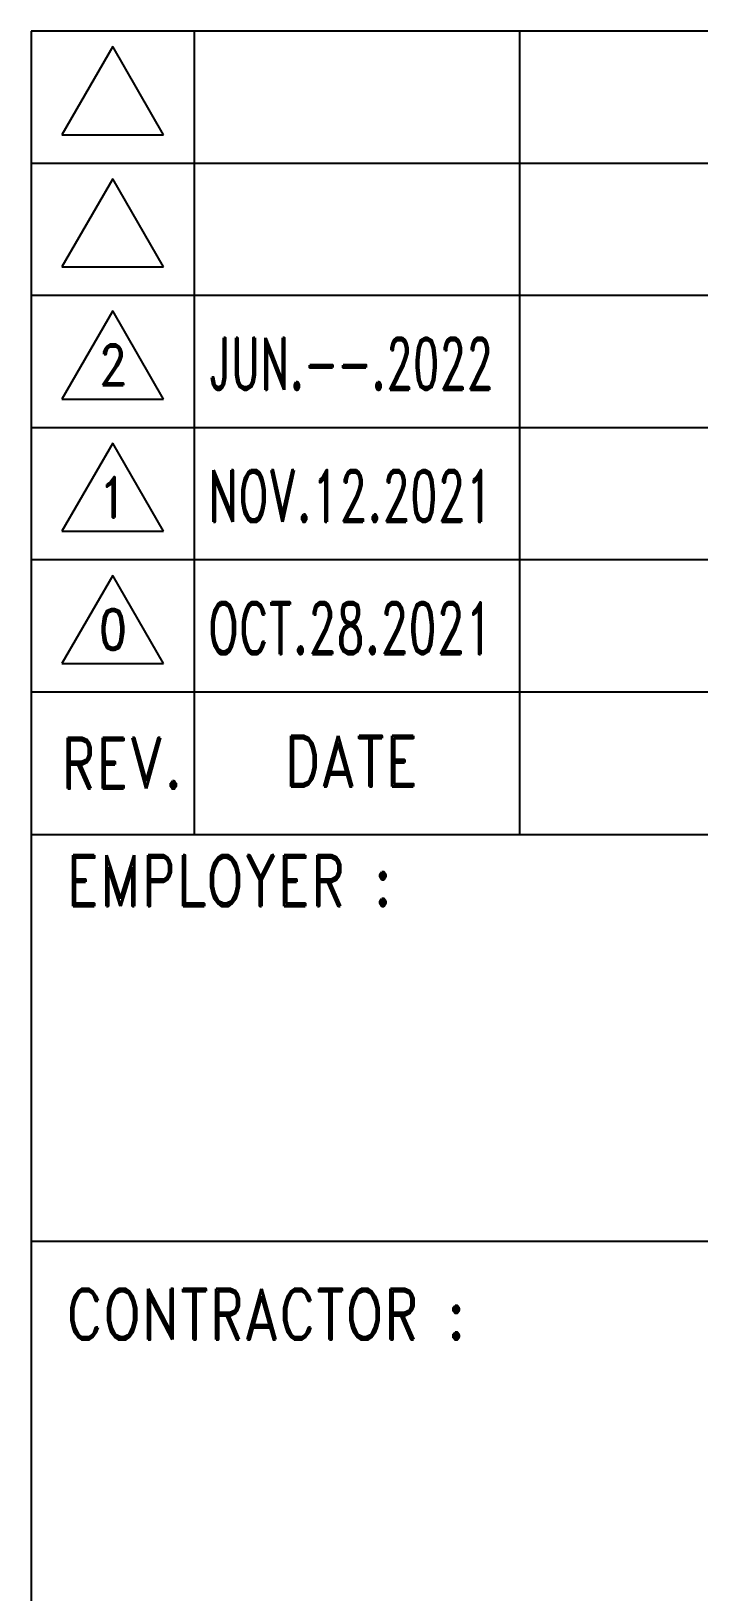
# Model space of a CAD drawing. Header units: millimetres. Extents: x 4133871 to 4440428, y -545651 to -495191.
# Drawn here: x 4326664 to 4328056, y -516928 to -513673 of the extents above; entities that cross this region are included whole.
import ezdxf
from ezdxf.enums import TextEntityAlignment as Align

# ---------------------------------------------------------------- set-up
doc = ezdxf.new("R2010")
doc.units = ezdxf.units.MM
doc.header["$LTSCALE"] = 60
doc.layers.add('1', color=7, linetype='Continuous')
doc.layers.add('TAN-TIT', color=30, linetype='Continuous')
doc.styles.add('KIM3', font='ROMAND.shx', dxfattribs={"width": 1.25, "height": 3})
doc.styles.add('RD20', font='ROMAND.SHX', dxfattribs={"width": 0.8, "height": 2})
doc.styles.add('RD6', font='ROMAND.shx', dxfattribs={"width": 0.83, "height": 6})

# ---------------------------------------------------------------- blocks, each defined once
blk = doc.blocks.new('BORDER')
at = {"layer": 'TAN-TIT'}
for p, q in [((232823, 44987), (193237, 44987)), ((193237, 44987), (193237, 3520)), ((195499, 44987), (195499, 33818)), ((200023, 44987), (200023, 33818)), ((194369, 44772), (193663, 43548)), ((195076, 43548), (194369, 44772)), ((193663, 43548), (195076, 43548)), ((232823, 43149), (193237, 43149)), ((194369, 42934), (193663, 41710)), ((195076, 41710), (194369, 42934)), ((193663, 41710), (195076, 41710)), ((232823, 41311), (193237, 41311)), ((194369, 41097), (193663, 39872)), ((195076, 39872), (194369, 41097)), ((193663, 39872), (195076, 39872)), ((232823, 39473), (193237, 39473)), ((194369, 39259), (193663, 38034)), ((195076, 38034), (194369, 39259)), ((193663, 38034), (195076, 38034)), ((232823, 37635), (193237, 37635)), ((194369, 37421), (193663, 36196)), ((195076, 36196), (194369, 37421)), ((193663, 36196), (195076, 36196)), ((232823, 35797), (193237, 35797)), ((193237, 33818), (232823, 33818)), ((193237, 28163), (232823, 28163))]:
    blk.add_line(p, q, dxfattribs=at)
at = {"layer": 'TAN-TIT', "style": 'RD6', "width": 0.8}
for s, p in [('REV.', (194497, 34456)), ('DATE', (197685, 34484))]:
    blk.add_text(s, height=706.9, dxfattribs=at).set_placement(p, align=Align.CENTER)
for s, p in [('EMPLOYER :', (193724, 32823)), ('CONTRACTOR :', (193724, 26794))]:
    blk.add_text(s, height=706.9, dxfattribs=at).set_placement(p)

msp = doc.modelspace()

# ---------------------------------------------------------------- block references
at = {"layer": '1', "xscale": 0.15, "yscale": 0.15, "zscale": 0.15}
msp.add_blockref('BORDER', (4297678.9, -520421.2), dxfattribs=at)

# ---------------------------------------------------------------- texts
at = {"style": 'RD20', "width": 0.83}
for s, p in [('2', (4326834.7, -514411.7)), ('1', (4326834.7, -514687.4)), ('0', (4326834.7, -514963.1))]:
    msp.add_text(s, height=84.8, dxfattribs=at).set_placement(p, align=Align.CENTER)
at = {"style": 'KIM3'}
for s, width, p, p2 in [('JUN.--.2022', 0.549752, (4327032.7, -514420.9), (4327627.3, -514420.9)), ('NOV.12.2021', 0.58603, (4327032.7, -514696.6), (4327627.3, -514696.6)), ('OCT.28.2021', 0.598176, (4327032.7, -514972.2), (4327627.3, -514972.2))]:
    msp.add_text(s, height=108.155, dxfattribs=dict(at, width=width)).set_placement(p, p2, align=Align.FIT)

doc.saveas('drawing.dxf')
